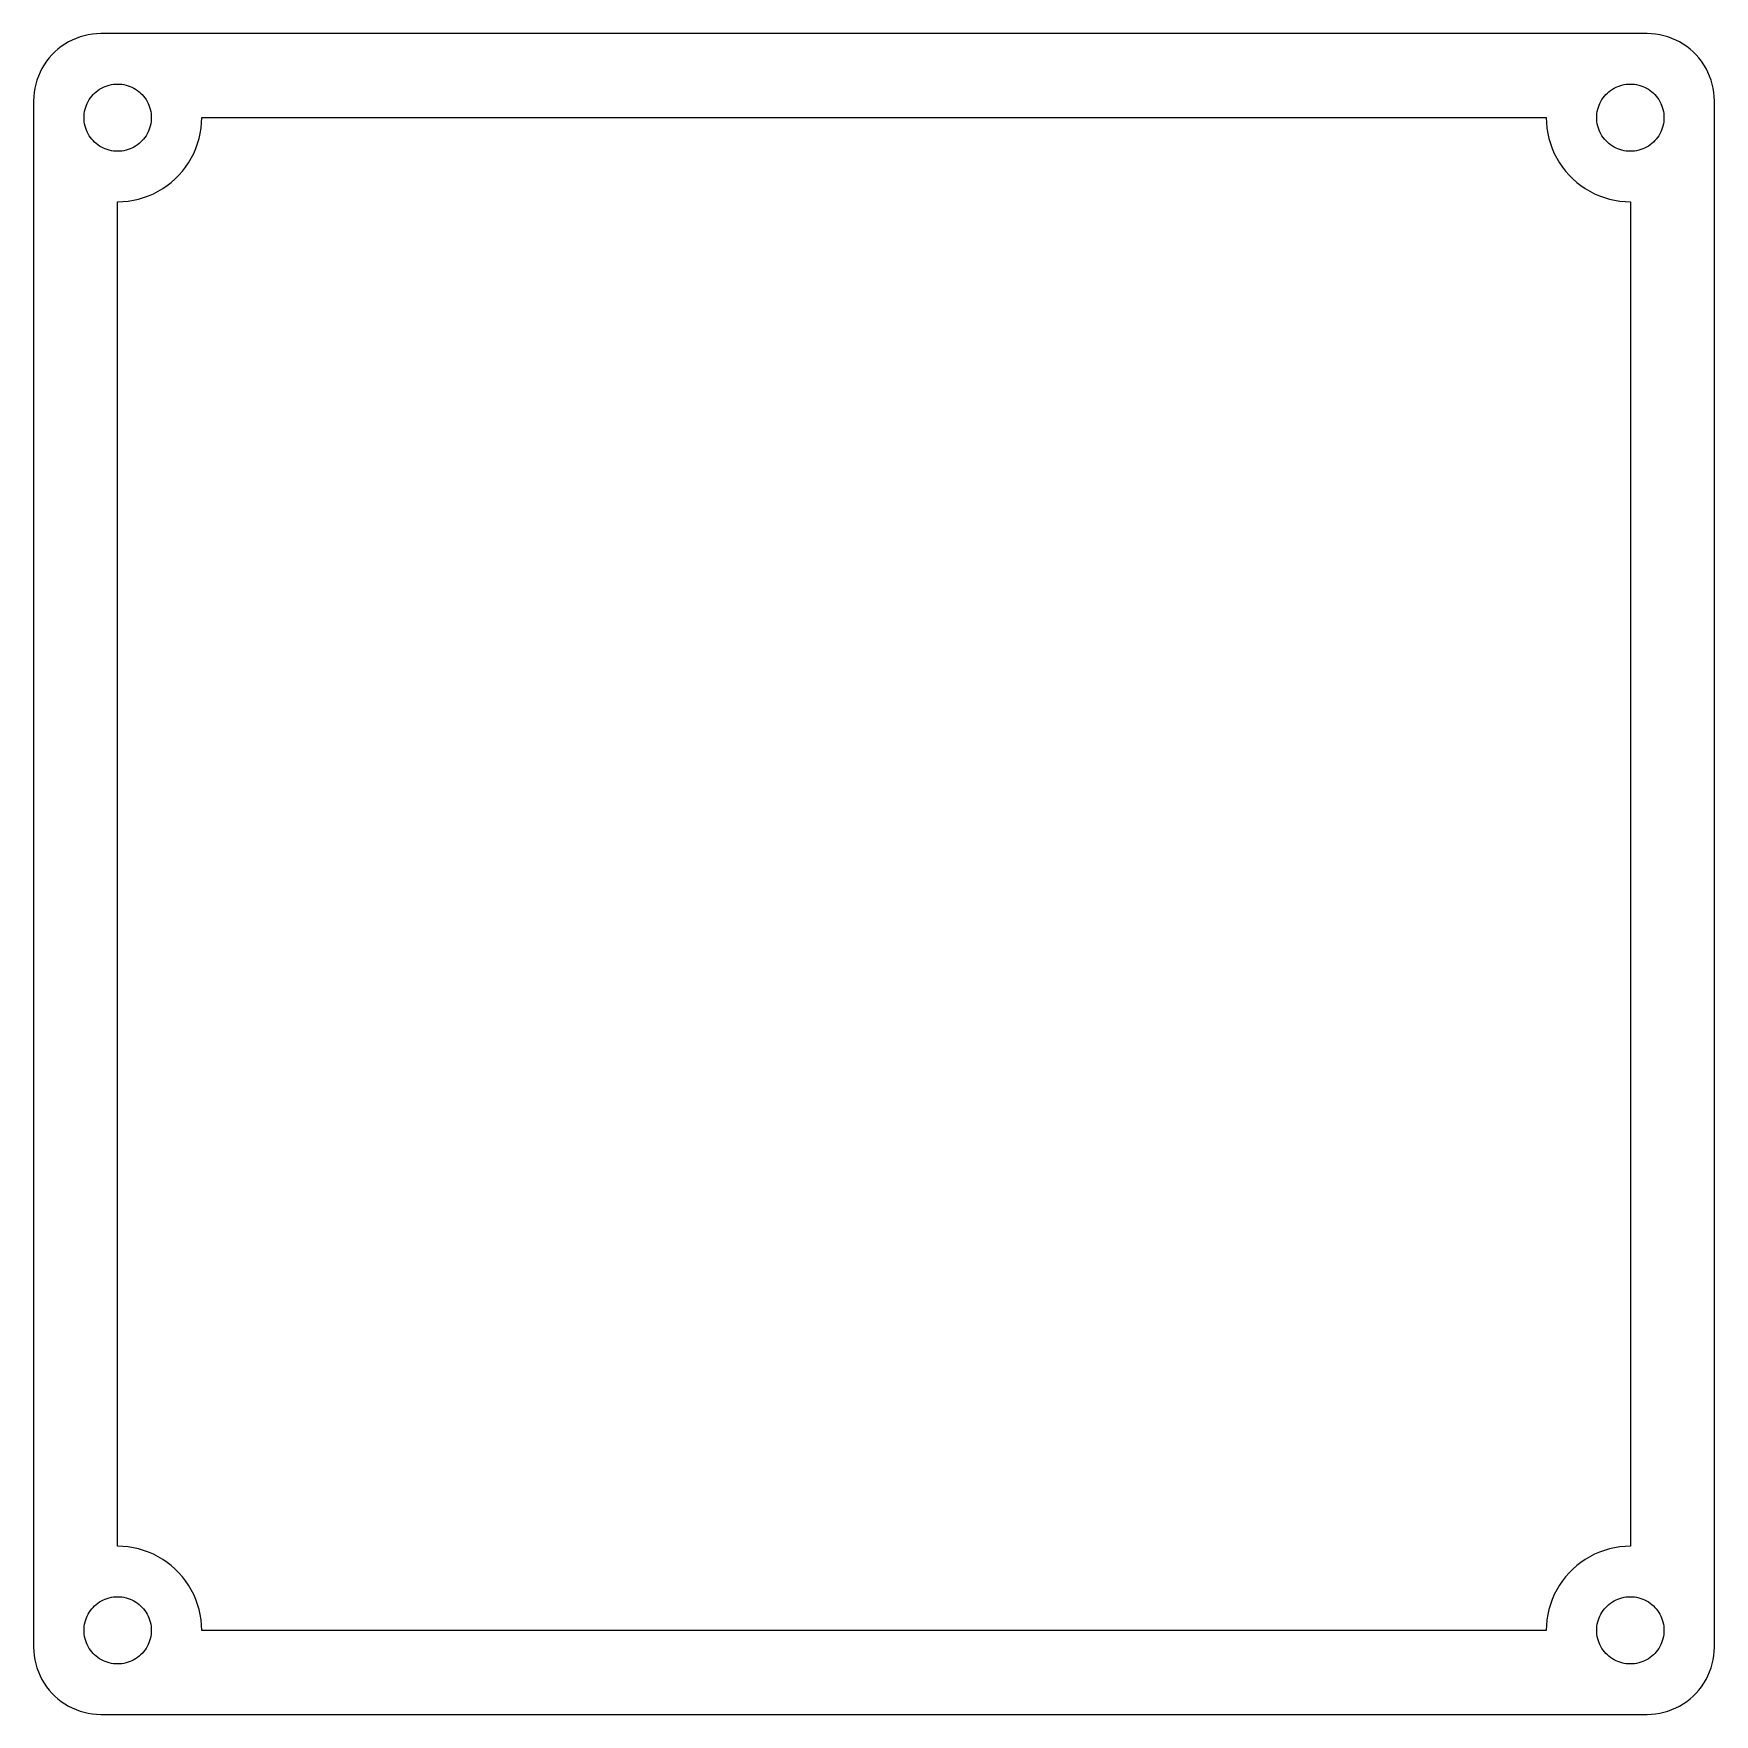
# Model space of a CAD drawing. Header units: metres. Extents: x -50 to 260, y -50 to 155.
# Drawn here: x -50 to 50, y 55 to 155 of the extents above; entities that cross this region are included whole.
import ezdxf

# ---------------------------------------------------------------- set-up
doc = ezdxf.new("R2010")
doc.units = ezdxf.units.M

msp = doc.modelspace()

# ---------------------------------------------------------------- linework, layer by layer
for p, q in [((-46, 155), (-46.2512, 154.992)), ((46, 155), (-46, 155)), ((46.2512, 154.992), (46, 155)), ((-48.5497, 154.082), (-48.7382, 153.916)), ((-48.3511, 154.236), (-48.5497, 154.082)), ((-48.1433, 154.377), (-48.3511, 154.236)), ((-47.927, 154.505), (-48.1433, 154.377)), ((-47.7031, 154.619), (-47.927, 154.505)), ((-47.4725, 154.719), (-47.7031, 154.619)), ((-47.2361, 154.804), (-47.4725, 154.719)), ((-46.9948, 154.874), (-47.2361, 154.804)), ((-46.7495, 154.929), (-46.9948, 154.874)), ((-46.5013, 154.968), (-46.7495, 154.929)), ((-46.2512, 154.992), (-46.5013, 154.968)), ((46.5013, 154.968), (46.2512, 154.992)), ((46.7495, 154.929), (46.5013, 154.968)), ((46.9948, 154.874), (46.7495, 154.929)), ((47.2361, 154.804), (46.9948, 154.874)), ((47.4725, 154.719), (47.2361, 154.804)), ((47.7031, 154.619), (47.4725, 154.719)), ((47.927, 154.505), (47.7031, 154.619)), ((48.1433, 154.377), (47.927, 154.505)), ((48.3511, 154.236), (48.1433, 154.377)), ((48.5497, 154.082), (48.3511, 154.236)), ((48.7382, 153.916), (48.5497, 154.082)), ((-49.3773, 153.143), (-49.5052, 152.927)), ((-49.2361, 153.351), (-49.3773, 153.143)), ((-49.082, 153.55), (-49.2361, 153.351)), ((-48.9159, 153.738), (-49.082, 153.55)), ((-48.7382, 153.916), (-48.9159, 153.738)), ((48.9159, 153.738), (48.7382, 153.916)), ((49.082, 153.55), (48.9159, 153.738)), ((49.2361, 153.351), (49.082, 153.55)), ((49.3773, 153.143), (49.2361, 153.351)), ((49.5052, 152.927), (49.3773, 153.143)), ((-49.8042, 152.236), (-49.8743, 151.995)), ((-49.7191, 152.472), (-49.8042, 152.236)), ((-49.6193, 152.703), (-49.7191, 152.472)), ((-49.5052, 152.927), (-49.6193, 152.703)), ((-45.1256, 151.996), (-45, 152)), ((-45, 152), (-44.8744, 151.996)), ((44.8744, 151.996), (45, 152)), ((45, 152), (45.1256, 151.996)), ((49.6193, 152.703), (49.5052, 152.927)), ((49.7191, 152.472), (49.6193, 152.703)), ((49.8042, 152.236), (49.7191, 152.472)), ((49.8743, 151.995), (49.8042, 152.236)), ((-49.9921, 151.251), (-50, 151)), ((-50, 151), (-50, 59)), ((-49.9684, 151.501), (-49.9921, 151.251)), ((-49.9291, 151.75), (-49.9684, 151.501)), ((-49.8743, 151.995), (-49.9291, 151.75)), ((-46.7526, 150.964), (-46.6886, 151.072)), ((-46.6886, 151.072), (-46.618, 151.176)), ((-46.618, 151.176), (-46.541, 151.275)), ((-46.541, 151.275), (-46.4579, 151.369)), ((-46.4579, 151.369), (-46.3691, 151.458)), ((-46.3691, 151.458), (-46.2748, 151.541)), ((-46.2748, 151.541), (-46.1756, 151.618)), ((-46.1756, 151.618), (-46.0716, 151.689)), ((-46.0716, 151.689), (-45.9635, 151.753)), ((-45.9635, 151.753), (-45.8515, 151.81)), ((-45.8515, 151.81), (-45.7362, 151.86)), ((-45.7362, 151.86), (-45.618, 151.902)), ((-45.618, 151.902), (-45.4974, 151.937)), ((-45.4974, 151.937), (-45.3748, 151.965)), ((-45.3748, 151.965), (-45.2507, 151.984)), ((-45.2507, 151.984), (-45.1256, 151.996)), ((-44.8744, 151.996), (-44.7493, 151.984)), ((-44.7493, 151.984), (-44.6252, 151.965)), ((-44.6252, 151.965), (-44.5026, 151.937)), ((-44.5026, 151.937), (-44.382, 151.902)), ((-44.382, 151.902), (-44.2637, 151.86)), ((-44.2637, 151.86), (-44.1484, 151.81)), ((-44.1484, 151.81), (-44.0365, 151.753)), ((-44.0365, 151.753), (-43.9283, 151.689)), ((-43.9283, 151.689), (-43.8244, 151.618)), ((-43.8244, 151.618), (-43.7251, 151.541)), ((-43.7251, 151.541), (-43.6309, 151.458)), ((-43.6309, 151.458), (-43.5421, 151.369)), ((-43.5421, 151.369), (-43.459, 151.275)), ((-43.459, 151.275), (-43.382, 151.176)), ((-43.382, 151.176), (-43.3113, 151.072)), ((-43.3113, 151.072), (-43.2474, 150.964)), ((43.2474, 150.964), (43.3113, 151.072)), ((43.3113, 151.072), (43.382, 151.176)), ((43.382, 151.176), (43.459, 151.275)), ((43.459, 151.275), (43.5421, 151.369)), ((43.5421, 151.369), (43.6309, 151.458)), ((43.6309, 151.458), (43.7251, 151.541)), ((43.7251, 151.541), (43.8244, 151.618)), ((43.8244, 151.618), (43.9283, 151.689)), ((43.9283, 151.689), (44.0365, 151.753)), ((44.0365, 151.753), (44.1484, 151.81)), ((44.1484, 151.81), (44.2637, 151.86)), ((44.2637, 151.86), (44.382, 151.902)), ((44.382, 151.902), (44.5026, 151.937)), ((44.5026, 151.937), (44.6252, 151.965)), ((44.6252, 151.965), (44.7493, 151.984)), ((44.7493, 151.984), (44.8744, 151.996)), ((45.1256, 151.996), (45.2507, 151.984)), ((45.2507, 151.984), (45.3748, 151.965)), ((45.3748, 151.965), (45.4974, 151.937)), ((45.4974, 151.937), (45.618, 151.902)), ((45.618, 151.902), (45.7362, 151.86)), ((45.7362, 151.86), (45.8515, 151.81)), ((45.8515, 151.81), (45.9635, 151.753)), ((45.9635, 151.753), (46.0716, 151.689)), ((46.0716, 151.689), (46.1756, 151.618)), ((46.1756, 151.618), (46.2748, 151.541)), ((46.2748, 151.541), (46.3691, 151.458)), ((46.3691, 151.458), (46.4579, 151.369)), ((46.4579, 151.369), (46.541, 151.275)), ((46.541, 151.275), (46.618, 151.176)), ((46.618, 151.176), (46.6886, 151.072)), ((46.6886, 151.072), (46.7526, 150.964)), ((49.9291, 151.75), (49.8743, 151.995)), ((49.9684, 151.501), (49.9291, 151.75)), ((49.9921, 151.251), (49.9684, 151.501)), ((50, 151), (49.9921, 151.251)), ((50, 59), (50, 151)), ((-47, 150), (-46.996, 150.126)), ((-46.996, 149.874), (-47, 150)), ((-46.996, 150.126), (-46.9842, 150.251)), ((-46.9842, 150.251), (-46.9646, 150.375)), ((-46.9646, 150.375), (-46.9372, 150.497)), ((-46.9372, 150.497), (-46.9021, 150.618)), ((-46.9021, 150.618), (-46.8595, 150.736)), ((-46.8595, 150.736), (-46.8096, 150.852)), ((-46.8096, 150.852), (-46.7526, 150.964)), ((-43.2474, 150.964), (-43.1903, 150.852)), ((-43.1903, 150.852), (-43.1404, 150.736)), ((-43.1404, 150.736), (-43.0979, 150.618)), ((-43.0979, 150.618), (-43.0628, 150.497)), ((-43.0628, 150.497), (-43.0354, 150.375)), ((-43.0354, 150.375), (-43.0158, 150.251)), ((-43.0158, 150.251), (-43.0039, 150.126)), ((-43.0039, 150.126), (-43, 150)), ((-43, 150), (-43.0039, 149.874)), ((-40.0099, 149.686), (-40, 150)), ((-40, 150), (40, 150)), ((40, 150), (40.0099, 149.686)), ((43, 150), (43.0039, 150.126)), ((43.0039, 149.874), (43, 150)), ((43.0039, 150.126), (43.0158, 150.251)), ((43.0158, 150.251), (43.0354, 150.375)), ((43.0354, 150.375), (43.0628, 150.497)), ((43.0628, 150.497), (43.0979, 150.618)), ((43.0979, 150.618), (43.1404, 150.736)), ((43.1404, 150.736), (43.1903, 150.852)), ((43.1903, 150.852), (43.2474, 150.964)), ((46.7526, 150.964), (46.8096, 150.852)), ((46.8096, 150.852), (46.8595, 150.736)), ((46.8595, 150.736), (46.9021, 150.618)), ((46.9021, 150.618), (46.9372, 150.497)), ((46.9372, 150.497), (46.9646, 150.375)), ((46.9646, 150.375), (46.9842, 150.251)), ((46.9842, 150.251), (46.996, 150.126)), ((46.996, 150.126), (47, 150)), ((47, 150), (46.996, 149.874)), ((-46.9842, 149.749), (-46.996, 149.874)), ((-46.9646, 149.625), (-46.9842, 149.749)), ((-46.9372, 149.503), (-46.9646, 149.625)), ((-46.9021, 149.382), (-46.9372, 149.503)), ((-46.8595, 149.264), (-46.9021, 149.382)), ((-46.8096, 149.148), (-46.8595, 149.264)), ((-46.7526, 149.036), (-46.8096, 149.148)), ((-46.6886, 148.928), (-46.7526, 149.036)), ((-43.2474, 149.036), (-43.3113, 148.928)), ((-43.1903, 149.148), (-43.2474, 149.036)), ((-43.1404, 149.264), (-43.1903, 149.148)), ((-43.0979, 149.382), (-43.1404, 149.264)), ((-43.0628, 149.503), (-43.0979, 149.382)), ((-43.0354, 149.625), (-43.0628, 149.503)), ((-43.0158, 149.749), (-43.0354, 149.625)), ((-43.0039, 149.874), (-43.0158, 149.749)), ((-40.1571, 148.757), (-40.0886, 149.063)), ((-40.0886, 149.063), (-40.0394, 149.373)), ((-40.0394, 149.373), (-40.0099, 149.686)), ((40.0099, 149.686), (40.0394, 149.373)), ((40.0394, 149.373), (40.0886, 149.063)), ((40.0886, 149.063), (40.1571, 148.757)), ((43.0158, 149.749), (43.0039, 149.874)), ((43.0354, 149.625), (43.0158, 149.749)), ((43.0628, 149.503), (43.0354, 149.625)), ((43.0979, 149.382), (43.0628, 149.503)), ((43.1404, 149.264), (43.0979, 149.382)), ((43.1903, 149.148), (43.1404, 149.264)), ((43.2474, 149.036), (43.1903, 149.148)), ((43.3113, 148.928), (43.2474, 149.036)), ((46.7526, 149.036), (46.6886, 148.928)), ((46.8096, 149.148), (46.7526, 149.036)), ((46.8595, 149.264), (46.8096, 149.148)), ((46.9021, 149.382), (46.8595, 149.264)), ((46.9372, 149.503), (46.9021, 149.382)), ((46.9646, 149.625), (46.9372, 149.503)), ((46.9842, 149.749), (46.9646, 149.625)), ((46.996, 149.874), (46.9842, 149.749)), ((-46.618, 148.824), (-46.6886, 148.928)), ((-46.541, 148.725), (-46.618, 148.824)), ((-46.4579, 148.631), (-46.541, 148.725)), ((-46.3691, 148.542), (-46.4579, 148.631)), ((-46.2748, 148.459), (-46.3691, 148.542)), ((-46.1756, 148.382), (-46.2748, 148.459)), ((-46.0716, 148.311), (-46.1756, 148.382)), ((-45.9635, 148.247), (-46.0716, 148.311)), ((-45.8515, 148.19), (-45.9635, 148.247)), ((-45.7362, 148.14), (-45.8515, 148.19)), ((-45.618, 148.098), (-45.7362, 148.14)), ((-45.4974, 148.063), (-45.618, 148.098)), ((-45.3748, 148.035), (-45.4974, 148.063)), ((-45.2507, 148.016), (-45.3748, 148.035)), ((-45.1256, 148.004), (-45.2507, 148.016)), ((-45, 148), (-45.1256, 148.004)), ((-44.8744, 148.004), (-45, 148)), ((-44.7493, 148.016), (-44.8744, 148.004)), ((-44.6252, 148.035), (-44.7493, 148.016)), ((-44.5026, 148.063), (-44.6252, 148.035)), ((-44.382, 148.098), (-44.5026, 148.063)), ((-44.2637, 148.14), (-44.382, 148.098)), ((-44.1484, 148.19), (-44.2637, 148.14)), ((-44.0365, 148.247), (-44.1484, 148.19)), ((-43.9283, 148.311), (-44.0365, 148.247)), ((-43.8244, 148.382), (-43.9283, 148.311)), ((-43.7251, 148.459), (-43.8244, 148.382)), ((-43.6309, 148.542), (-43.7251, 148.459)), ((-43.5421, 148.631), (-43.6309, 148.542)), ((-43.459, 148.725), (-43.5421, 148.631)), ((-43.382, 148.824), (-43.459, 148.725)), ((-43.3113, 148.928), (-43.382, 148.824)), ((-40.4759, 147.871), (-40.3511, 148.159)), ((-40.3511, 148.159), (-40.2447, 148.455)), ((-40.2447, 148.455), (-40.1571, 148.757)), ((40.1571, 148.757), (40.2447, 148.455)), ((40.2447, 148.455), (40.3511, 148.159)), ((40.3511, 148.159), (40.4759, 147.871)), ((43.382, 148.824), (43.3113, 148.928)), ((43.459, 148.725), (43.382, 148.824)), ((43.5421, 148.631), (43.459, 148.725)), ((43.6309, 148.542), (43.5421, 148.631)), ((43.7251, 148.459), (43.6309, 148.542)), ((43.8244, 148.382), (43.7251, 148.459)), ((43.9283, 148.311), (43.8244, 148.382)), ((44.0365, 148.247), (43.9283, 148.311)), ((44.1484, 148.19), (44.0365, 148.247)), ((44.2637, 148.14), (44.1484, 148.19)), ((44.382, 148.098), (44.2637, 148.14)), ((44.5026, 148.063), (44.382, 148.098)), ((44.6252, 148.035), (44.5026, 148.063)), ((44.7493, 148.016), (44.6252, 148.035)), ((44.8744, 148.004), (44.7493, 148.016)), ((45, 148), (44.8744, 148.004)), ((45.1256, 148.004), (45, 148)), ((45.2507, 148.016), (45.1256, 148.004)), ((45.3748, 148.035), (45.2507, 148.016)), ((45.4974, 148.063), (45.3748, 148.035)), ((45.618, 148.098), (45.4974, 148.063)), ((45.7362, 148.14), (45.618, 148.098)), ((45.8515, 148.19), (45.7362, 148.14)), ((45.9635, 148.247), (45.8515, 148.19)), ((46.0716, 148.311), (45.9635, 148.247)), ((46.1756, 148.382), (46.0716, 148.311)), ((46.2748, 148.459), (46.1756, 148.382)), ((46.3691, 148.542), (46.2748, 148.459)), ((46.4579, 148.631), (46.3691, 148.542)), ((46.541, 148.725), (46.4579, 148.631)), ((46.618, 148.824), (46.541, 148.725)), ((46.6886, 148.928), (46.618, 148.824)), ((-41.1474, 146.813), (-40.9549, 147.061)), ((-40.9549, 147.061), (-40.7784, 147.321)), ((-40.7784, 147.321), (-40.6185, 147.591)), ((-40.6185, 147.591), (-40.4759, 147.871)), ((40.4759, 147.871), (40.6185, 147.591)), ((40.6185, 147.591), (40.7784, 147.321)), ((40.7784, 147.321), (40.9549, 147.061)), ((40.9549, 147.061), (41.1474, 146.813)), ((-42.0611, 145.955), (-41.8129, 146.147)), ((-41.8129, 146.147), (-41.5773, 146.355)), ((-41.5773, 146.355), (-41.3551, 146.577)), ((-41.3551, 146.577), (-41.1474, 146.813)), ((41.1474, 146.813), (41.3551, 146.577)), ((41.3551, 146.577), (41.5773, 146.355)), ((41.5773, 146.355), (41.8129, 146.147)), ((41.8129, 146.147), (42.0611, 145.955)), ((-45, 145), (-44.686, 145.01)), ((-45, 65), (-45, 145)), ((-44.686, 145.01), (-44.3733, 145.039)), ((-44.3733, 145.039), (-44.0631, 145.089)), ((-44.0631, 145.089), (-43.7565, 145.157)), ((-43.7565, 145.157), (-43.4549, 145.245)), ((-43.4549, 145.245), (-43.1594, 145.351)), ((-43.1594, 145.351), (-42.8711, 145.476)), ((-42.8711, 145.476), (-42.5912, 145.618)), ((-42.5912, 145.618), (-42.3209, 145.778)), ((-42.3209, 145.778), (-42.0611, 145.955)), ((42.0611, 145.955), (42.3209, 145.778)), ((42.3209, 145.778), (42.5912, 145.618)), ((42.5912, 145.618), (42.8711, 145.476)), ((42.8711, 145.476), (43.1594, 145.351)), ((43.1594, 145.351), (43.4549, 145.245)), ((43.4549, 145.245), (43.7565, 145.157)), ((43.7565, 145.157), (44.0631, 145.089)), ((44.0631, 145.089), (44.3733, 145.039)), ((44.3733, 145.039), (44.686, 145.01)), ((44.686, 145.01), (45, 145)), ((45, 145), (45, 65)), ((-44.686, 64.9901), (-45, 65)), ((45, 65), (44.686, 64.9901)), ((-44.3733, 64.9606), (-44.686, 64.9901)), ((-44.0631, 64.9114), (-44.3733, 64.9606)), ((-43.7565, 64.8429), (-44.0631, 64.9114)), ((-43.4549, 64.7553), (-43.7565, 64.8429)), ((-43.1594, 64.6489), (-43.4549, 64.7553)), ((-42.8711, 64.5241), (-43.1594, 64.6489)), ((-42.5912, 64.3815), (-42.8711, 64.5241)), ((-42.3209, 64.2216), (-42.5912, 64.3815)), ((-42.0611, 64.0451), (-42.3209, 64.2216)), ((-41.8129, 63.8526), (-42.0611, 64.0451)), ((42.0611, 64.0451), (41.8129, 63.8526)), ((42.3209, 64.2216), (42.0611, 64.0451)), ((42.5912, 64.3815), (42.3209, 64.2216)), ((42.8711, 64.5241), (42.5912, 64.3815)), ((43.1594, 64.6489), (42.8711, 64.5241)), ((43.4549, 64.7553), (43.1594, 64.6489)), ((43.7565, 64.8429), (43.4549, 64.7553)), ((44.0631, 64.9114), (43.7565, 64.8429)), ((44.3733, 64.9606), (44.0631, 64.9114)), ((44.686, 64.9901), (44.3733, 64.9606)), ((-41.5773, 63.6449), (-41.8129, 63.8526)), ((-41.3551, 63.4227), (-41.5773, 63.6449)), ((-41.1474, 63.1871), (-41.3551, 63.4227)), ((-40.9549, 62.9389), (-41.1474, 63.1871)), ((41.1474, 63.1871), (40.9549, 62.9389)), ((41.3551, 63.4227), (41.1474, 63.1871)), ((41.5773, 63.6449), (41.3551, 63.4227)), ((41.8129, 63.8526), (41.5773, 63.6449)), ((-45.1256, 61.9961), (-45, 62)), ((-45, 62), (-44.8744, 61.9961)), ((-40.7784, 62.6791), (-40.9549, 62.9389)), ((-40.6185, 62.4088), (-40.7784, 62.6791)), ((-40.4759, 62.1289), (-40.6185, 62.4088)), ((-40.3511, 61.8406), (-40.4759, 62.1289)), ((40.4759, 62.1289), (40.3511, 61.8406)), ((40.6185, 62.4088), (40.4759, 62.1289)), ((40.7784, 62.6791), (40.6185, 62.4088)), ((40.9549, 62.9389), (40.7784, 62.6791)), ((44.8744, 61.9961), (45, 62)), ((45, 62), (45.1256, 61.9961)), ((-46.7526, 60.9635), (-46.6886, 61.0717)), ((-46.6886, 61.0717), (-46.618, 61.1756)), ((-46.618, 61.1756), (-46.541, 61.2749)), ((-46.541, 61.2749), (-46.4579, 61.3691)), ((-46.4579, 61.3691), (-46.3691, 61.4579)), ((-46.3691, 61.4579), (-46.2748, 61.541)), ((-46.2748, 61.541), (-46.1756, 61.618)), ((-46.1756, 61.618), (-46.0716, 61.6887)), ((-46.0716, 61.6887), (-45.9635, 61.7526)), ((-45.9635, 61.7526), (-45.8515, 61.8097)), ((-45.8515, 61.8097), (-45.7362, 61.8596)), ((-45.7362, 61.8596), (-45.618, 61.9021)), ((-45.618, 61.9021), (-45.4974, 61.9372)), ((-45.4974, 61.9372), (-45.3748, 61.9646)), ((-45.3748, 61.9646), (-45.2507, 61.9842)), ((-45.2507, 61.9842), (-45.1256, 61.9961)), ((-44.8744, 61.9961), (-44.7493, 61.9842)), ((-44.7493, 61.9842), (-44.6252, 61.9646)), ((-44.6252, 61.9646), (-44.5026, 61.9372)), ((-44.5026, 61.9372), (-44.382, 61.9021)), ((-44.382, 61.9021), (-44.2637, 61.8596)), ((-44.2637, 61.8596), (-44.1484, 61.8097)), ((-44.1484, 61.8097), (-44.0365, 61.7526)), ((-44.0365, 61.7526), (-43.9283, 61.6887)), ((-43.9283, 61.6887), (-43.8244, 61.618)), ((-43.8244, 61.618), (-43.7251, 61.541)), ((-43.7251, 61.541), (-43.6309, 61.4579)), ((-43.6309, 61.4579), (-43.5421, 61.3691)), ((-43.5421, 61.3691), (-43.459, 61.2749)), ((-43.459, 61.2749), (-43.382, 61.1756)), ((-43.382, 61.1756), (-43.3113, 61.0717)), ((-43.3113, 61.0717), (-43.2474, 60.9635)), ((-40.2447, 61.5451), (-40.3511, 61.8406)), ((-40.1571, 61.2435), (-40.2447, 61.5451)), ((-40.0886, 60.9369), (-40.1571, 61.2435)), ((40.1571, 61.2435), (40.0886, 60.9369)), ((40.2447, 61.5451), (40.1571, 61.2435)), ((40.3511, 61.8406), (40.2447, 61.5451)), ((43.2474, 60.9635), (43.3113, 61.0717)), ((43.3113, 61.0717), (43.382, 61.1756)), ((43.382, 61.1756), (43.459, 61.2749)), ((43.459, 61.2749), (43.5421, 61.3691)), ((43.5421, 61.3691), (43.6309, 61.4579)), ((43.6309, 61.4579), (43.7251, 61.541)), ((43.7251, 61.541), (43.8244, 61.618)), ((43.8244, 61.618), (43.9283, 61.6887)), ((43.9283, 61.6887), (44.0365, 61.7526)), ((44.0365, 61.7526), (44.1484, 61.8097)), ((44.1484, 61.8097), (44.2637, 61.8596)), ((44.2637, 61.8596), (44.382, 61.9021)), ((44.382, 61.9021), (44.5026, 61.9372)), ((44.5026, 61.9372), (44.6252, 61.9646)), ((44.6252, 61.9646), (44.7493, 61.9842)), ((44.7493, 61.9842), (44.8744, 61.9961)), ((45.1256, 61.9961), (45.2507, 61.9842)), ((45.2507, 61.9842), (45.3748, 61.9646)), ((45.3748, 61.9646), (45.4974, 61.9372)), ((45.4974, 61.9372), (45.618, 61.9021)), ((45.618, 61.9021), (45.7362, 61.8596)), ((45.7362, 61.8596), (45.8515, 61.8097)), ((45.8515, 61.8097), (45.9635, 61.7526)), ((45.9635, 61.7526), (46.0716, 61.6887)), ((46.0716, 61.6887), (46.1756, 61.618)), ((46.1756, 61.618), (46.2748, 61.541)), ((46.2748, 61.541), (46.3691, 61.4579)), ((46.3691, 61.4579), (46.4579, 61.3691)), ((46.4579, 61.3691), (46.541, 61.2749)), ((46.541, 61.2749), (46.618, 61.1756)), ((46.618, 61.1756), (46.6886, 61.0717)), ((46.6886, 61.0717), (46.7526, 60.9635)), ((-47, 60), (-46.996, 60.1256)), ((-46.996, 59.8744), (-47, 60)), ((-46.996, 60.1256), (-46.9842, 60.2507)), ((-46.9842, 60.2507), (-46.9646, 60.3748)), ((-46.9646, 60.3748), (-46.9372, 60.4974)), ((-46.9372, 60.4974), (-46.9021, 60.618)), ((-46.9021, 60.618), (-46.8595, 60.7363)), ((-46.8595, 60.7363), (-46.8096, 60.8516)), ((-46.8096, 60.8516), (-46.7526, 60.9635)), ((-43.2474, 60.9635), (-43.1903, 60.8516)), ((-43.1903, 60.8516), (-43.1404, 60.7363)), ((-43.1404, 60.7363), (-43.0979, 60.618)), ((-43.0979, 60.618), (-43.0628, 60.4974)), ((-43.0628, 60.4974), (-43.0354, 60.3748)), ((-43.0354, 60.3748), (-43.0158, 60.2507)), ((-43.0158, 60.2507), (-43.0039, 60.1256)), ((-43.0039, 60.1256), (-43, 60)), ((-43, 60), (-43.0039, 59.8744)), ((-40.0394, 60.6267), (-40.0886, 60.9369)), ((-40.0099, 60.314), (-40.0394, 60.6267)), ((-40, 60), (-40.0099, 60.314)), ((40, 60), (-40, 60)), ((40.0099, 60.314), (40, 60)), ((40.0394, 60.6267), (40.0099, 60.314)), ((40.0886, 60.9369), (40.0394, 60.6267)), ((43, 60), (43.0039, 60.1256)), ((43.0039, 59.8744), (43, 60)), ((43.0039, 60.1256), (43.0158, 60.2507)), ((43.0158, 60.2507), (43.0354, 60.3748)), ((43.0354, 60.3748), (43.0628, 60.4974)), ((43.0628, 60.4974), (43.0979, 60.618)), ((43.0979, 60.618), (43.1404, 60.7363)), ((43.1404, 60.7363), (43.1903, 60.8516)), ((43.1903, 60.8516), (43.2474, 60.9635)), ((46.7526, 60.9635), (46.8096, 60.8516)), ((46.8096, 60.8516), (46.8595, 60.7363)), ((46.8595, 60.7363), (46.9021, 60.618)), ((46.9021, 60.618), (46.9372, 60.4974)), ((46.9372, 60.4974), (46.9646, 60.3748)), ((46.9646, 60.3748), (46.9842, 60.2507)), ((46.9842, 60.2507), (46.996, 60.1256)), ((46.996, 60.1256), (47, 60)), ((47, 60), (46.996, 59.8744)), ((-50, 59), (-49.9921, 58.7488)), ((-46.9842, 59.7493), (-46.996, 59.8744)), ((-46.9646, 59.6252), (-46.9842, 59.7493)), ((-46.9372, 59.5026), (-46.9646, 59.6252)), ((-46.9021, 59.382), (-46.9372, 59.5026)), ((-46.8595, 59.2638), (-46.9021, 59.382)), ((-46.8096, 59.1485), (-46.8595, 59.2638)), ((-46.7526, 59.0365), (-46.8096, 59.1485)), ((-46.6886, 58.9284), (-46.7526, 59.0365)), ((-43.2474, 59.0365), (-43.3113, 58.9284)), ((-43.1903, 59.1485), (-43.2474, 59.0365)), ((-43.1404, 59.2638), (-43.1903, 59.1485)), ((-43.0979, 59.382), (-43.1404, 59.2638)), ((-43.0628, 59.5026), (-43.0979, 59.382)), ((-43.0354, 59.6252), (-43.0628, 59.5026)), ((-43.0158, 59.7493), (-43.0354, 59.6252)), ((-43.0039, 59.8744), (-43.0158, 59.7493)), ((43.0158, 59.7493), (43.0039, 59.8744)), ((43.0354, 59.6252), (43.0158, 59.7493)), ((43.0628, 59.5026), (43.0354, 59.6252)), ((43.0979, 59.382), (43.0628, 59.5026)), ((43.1404, 59.2638), (43.0979, 59.382)), ((43.1903, 59.1485), (43.1404, 59.2638)), ((43.2474, 59.0365), (43.1903, 59.1485)), ((43.3113, 58.9284), (43.2474, 59.0365)), ((46.7526, 59.0365), (46.6886, 58.9284)), ((46.8096, 59.1485), (46.7526, 59.0365)), ((46.8595, 59.2638), (46.8096, 59.1485)), ((46.9021, 59.382), (46.8595, 59.2638)), ((46.9372, 59.5026), (46.9021, 59.382)), ((46.9646, 59.6252), (46.9372, 59.5026)), ((46.9842, 59.7493), (46.9646, 59.6252)), ((46.996, 59.8744), (46.9842, 59.7493)), ((49.9921, 58.7488), (50, 59)), ((-49.9921, 58.7488), (-49.9684, 58.4987)), ((-49.9684, 58.4987), (-49.9291, 58.2505)), ((-49.9291, 58.2505), (-49.8743, 58.0052)), ((-49.8743, 58.0052), (-49.8042, 57.7639)), ((-46.618, 58.8244), (-46.6886, 58.9284)), ((-46.541, 58.7252), (-46.618, 58.8244)), ((-46.4579, 58.6309), (-46.541, 58.7252)), ((-46.3691, 58.5421), (-46.4579, 58.6309)), ((-46.2748, 58.459), (-46.3691, 58.5421)), ((-46.1756, 58.382), (-46.2748, 58.459)), ((-46.0716, 58.3114), (-46.1756, 58.382)), ((-45.9635, 58.2474), (-46.0716, 58.3114)), ((-45.8515, 58.1904), (-45.9635, 58.2474)), ((-45.7362, 58.1405), (-45.8515, 58.1904)), ((-45.618, 58.0979), (-45.7362, 58.1405)), ((-45.4974, 58.0628), (-45.618, 58.0979)), ((-45.3748, 58.0354), (-45.4974, 58.0628)), ((-45.2507, 58.0158), (-45.3748, 58.0354)), ((-45.1256, 58.004), (-45.2507, 58.0158)), ((-45, 58), (-45.1256, 58.004)), ((-44.8744, 58.004), (-45, 58)), ((-44.7493, 58.0158), (-44.8744, 58.004)), ((-44.6252, 58.0354), (-44.7493, 58.0158)), ((-44.5026, 58.0628), (-44.6252, 58.0354)), ((-44.382, 58.0979), (-44.5026, 58.0628)), ((-44.2637, 58.1405), (-44.382, 58.0979)), ((-44.1484, 58.1904), (-44.2637, 58.1405)), ((-44.0365, 58.2474), (-44.1484, 58.1904)), ((-43.9283, 58.3114), (-44.0365, 58.2474)), ((-43.8244, 58.382), (-43.9283, 58.3114)), ((-43.7251, 58.459), (-43.8244, 58.382)), ((-43.6309, 58.5421), (-43.7251, 58.459)), ((-43.5421, 58.6309), (-43.6309, 58.5421)), ((-43.459, 58.7252), (-43.5421, 58.6309)), ((-43.382, 58.8244), (-43.459, 58.7252)), ((-43.3113, 58.9284), (-43.382, 58.8244)), ((43.382, 58.8244), (43.3113, 58.9284)), ((43.459, 58.7252), (43.382, 58.8244)), ((43.5421, 58.6309), (43.459, 58.7252)), ((43.6309, 58.5421), (43.5421, 58.6309)), ((43.7251, 58.459), (43.6309, 58.5421)), ((43.8244, 58.382), (43.7251, 58.459)), ((43.9283, 58.3114), (43.8244, 58.382)), ((44.0365, 58.2474), (43.9283, 58.3114)), ((44.1484, 58.1904), (44.0365, 58.2474)), ((44.2637, 58.1405), (44.1484, 58.1904)), ((44.382, 58.0979), (44.2637, 58.1405)), ((44.5026, 58.0628), (44.382, 58.0979)), ((44.6252, 58.0354), (44.5026, 58.0628)), ((44.7493, 58.0158), (44.6252, 58.0354)), ((44.8744, 58.004), (44.7493, 58.0158)), ((45, 58), (44.8744, 58.004)), ((45.1256, 58.004), (45, 58)), ((45.2507, 58.0158), (45.1256, 58.004)), ((45.3748, 58.0354), (45.2507, 58.0158)), ((45.4974, 58.0628), (45.3748, 58.0354)), ((45.618, 58.0979), (45.4974, 58.0628)), ((45.7362, 58.1405), (45.618, 58.0979)), ((45.8515, 58.1904), (45.7362, 58.1405)), ((45.9635, 58.2474), (45.8515, 58.1904)), ((46.0716, 58.3114), (45.9635, 58.2474)), ((46.1756, 58.382), (46.0716, 58.3114)), ((46.2748, 58.459), (46.1756, 58.382)), ((46.3691, 58.5421), (46.2748, 58.459)), ((46.4579, 58.6309), (46.3691, 58.5421)), ((46.541, 58.7252), (46.4579, 58.6309)), ((46.618, 58.8244), (46.541, 58.7252)), ((46.6886, 58.9284), (46.618, 58.8244)), ((49.8042, 57.7639), (49.8743, 58.0052)), ((49.8743, 58.0052), (49.9291, 58.2505)), ((49.9291, 58.2505), (49.9684, 58.4987)), ((49.9684, 58.4987), (49.9921, 58.7488)), ((-49.8042, 57.7639), (-49.7191, 57.5275)), ((-49.7191, 57.5275), (-49.6193, 57.2969)), ((-49.6193, 57.2969), (-49.5052, 57.073)), ((-49.5052, 57.073), (-49.3773, 56.8567)), ((49.3773, 56.8567), (49.5052, 57.073)), ((49.5052, 57.073), (49.6193, 57.2969)), ((49.6193, 57.2969), (49.7191, 57.5275)), ((49.7191, 57.5275), (49.8042, 57.7639)), ((-49.3773, 56.8567), (-49.2361, 56.6489)), ((-49.2361, 56.6489), (-49.082, 56.4503)), ((-49.082, 56.4503), (-48.9159, 56.2618)), ((-48.9159, 56.2618), (-48.7382, 56.0841)), ((-48.7382, 56.0841), (-48.5497, 55.918)), ((48.5497, 55.918), (48.7382, 56.0841)), ((48.7382, 56.0841), (48.9159, 56.2618)), ((48.9159, 56.2618), (49.082, 56.4503)), ((49.082, 56.4503), (49.2361, 56.6489)), ((49.2361, 56.6489), (49.3773, 56.8567)), ((-48.5497, 55.918), (-48.3511, 55.7639)), ((-48.3511, 55.7639), (-48.1433, 55.6227)), ((-48.1433, 55.6227), (-47.927, 55.4948)), ((-47.927, 55.4948), (-47.7031, 55.3807)), ((-47.7031, 55.3807), (-47.4725, 55.2809)), ((-47.4725, 55.2809), (-47.2361, 55.1958)), ((-47.2361, 55.1958), (-46.9948, 55.1257)), ((-46.9948, 55.1257), (-46.7495, 55.0709)), ((-46.7495, 55.0709), (-46.5013, 55.0316)), ((-46.5013, 55.0316), (-46.2512, 55.0079)), ((-46.2512, 55.0079), (-46, 55)), ((-46, 55), (46, 55)), ((46, 55), (46.2512, 55.0079)), ((46.2512, 55.0079), (46.5013, 55.0316)), ((46.5013, 55.0316), (46.7495, 55.0709)), ((46.7495, 55.0709), (46.9948, 55.1257)), ((46.9948, 55.1257), (47.2361, 55.1958)), ((47.2361, 55.1958), (47.4725, 55.2809)), ((47.4725, 55.2809), (47.7031, 55.3807)), ((47.7031, 55.3807), (47.927, 55.4948)), ((47.927, 55.4948), (48.1433, 55.6227)), ((48.1433, 55.6227), (48.3511, 55.7639)), ((48.3511, 55.7639), (48.5497, 55.918))]:
    msp.add_line(p, q)

doc.saveas('drawing.dxf')
